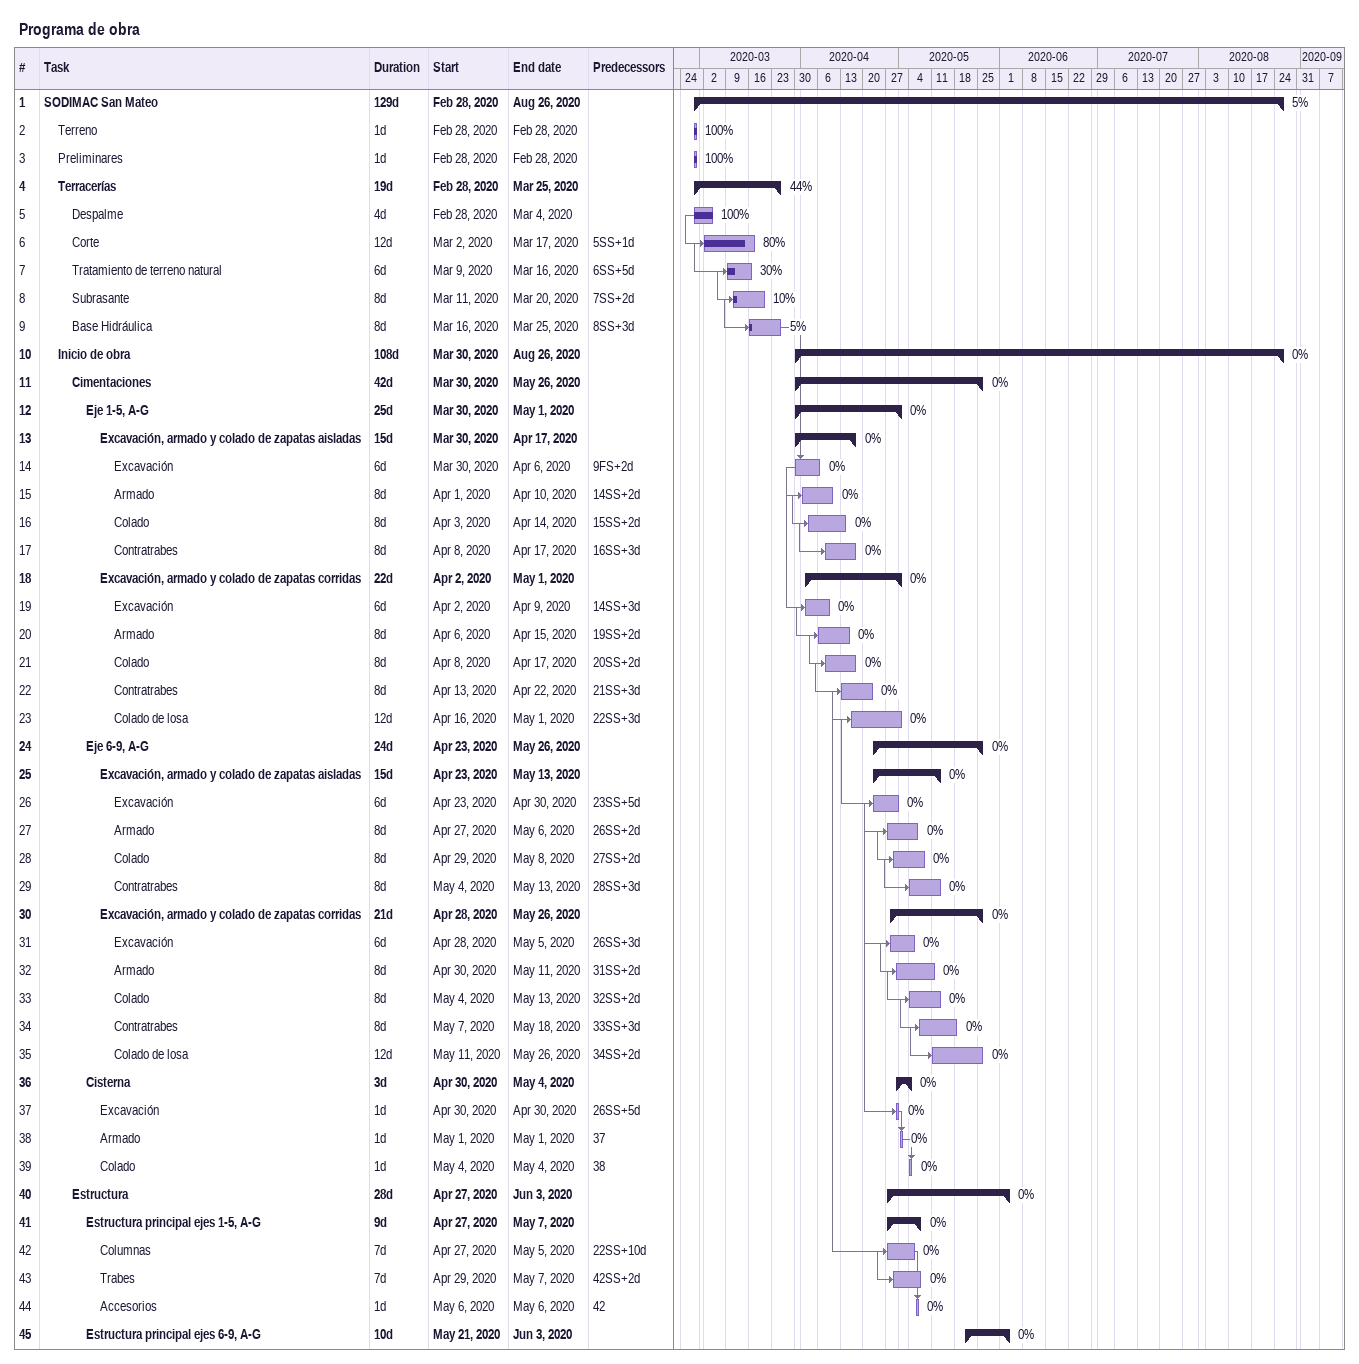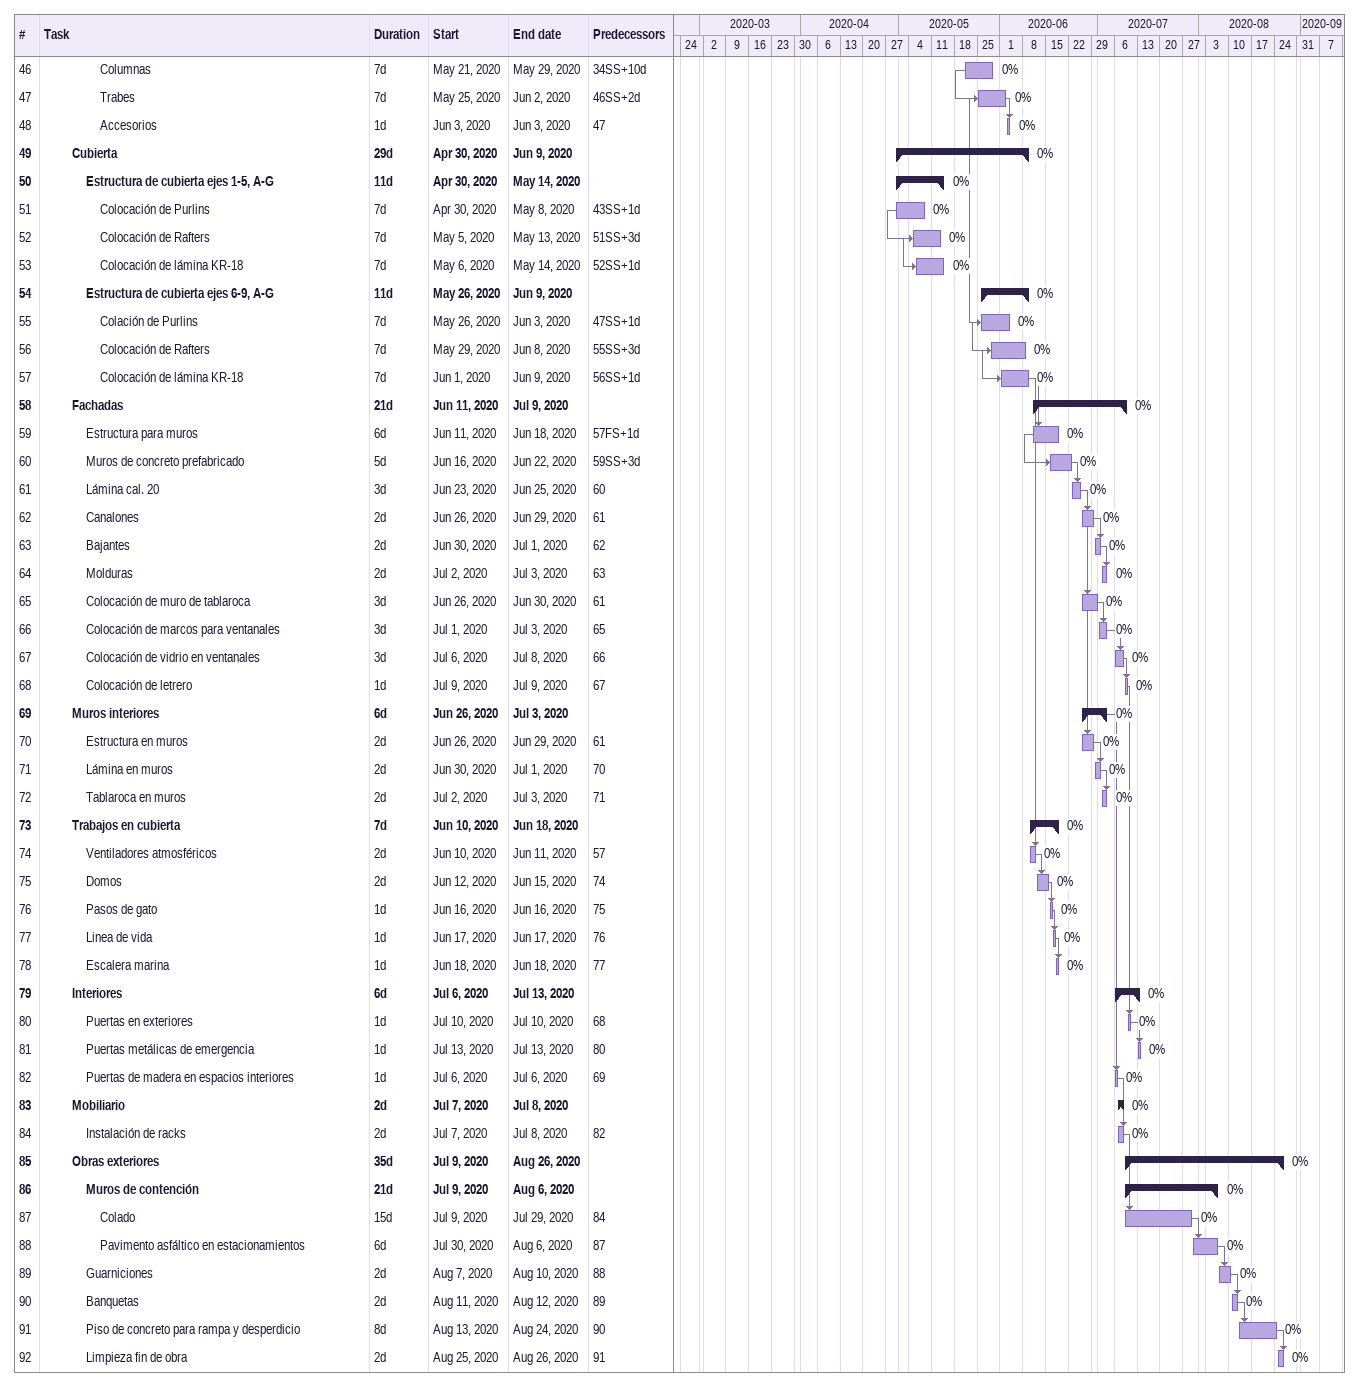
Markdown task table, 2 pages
Programa de obra

| ID | Level | Task | Duration | Start | Finish | Predecessors | % complete |
|---|---|---|---|---|---|---|---|
| 1 | 1 | **SODIMAC San Mateo** | 129d | 2020-02-28 | 2020-08-26 |  | 5 |
| 2 | 2 | Terreno | 1d | 2020-02-28 | 2020-02-28 |  | 100 |
| 3 | 2 | Preliminares | 1d | 2020-02-28 | 2020-02-28 |  | 100 |
| 4 | 2 | **Terracerías** | 19d | 2020-02-28 | 2020-03-25 |  | 44 |
| 5 | 3 | Despalme | 4d | 2020-02-28 | 2020-03-04 |  | 100 |
| 6 | 3 | Corte | 12d | 2020-03-02 | 2020-03-17 | 5SS+1d | 80 |
| 7 | 3 | Tratamiento de terreno natural | 6d | 2020-03-09 | 2020-03-16 | 6SS+5d | 30 |
| 8 | 3 | Subrasante | 8d | 2020-03-11 | 2020-03-20 | 7SS+2d | 10 |
| 9 | 3 | Base Hidráulica | 8d | 2020-03-16 | 2020-03-25 | 8SS+3d | 5 |
| 10 | 2 | **Inicio de obra** | 108d | 2020-03-30 | 2020-08-26 |  | 0 |
| 11 | 3 | **Cimentaciones** | 42d | 2020-03-30 | 2020-05-26 |  | 0 |
| 12 | 4 | **Eje 1-5, A-G** | 25d | 2020-03-30 | 2020-05-01 |  | 0 |
| 13 | 5 | **Excavación, armado y colado de zapatas aisladas** | 15d | 2020-03-30 | 2020-04-17 |  | 0 |
| 14 | 6 | Excavación | 6d | 2020-03-30 | 2020-04-06 | 9FS+2d | 0 |
| 15 | 6 | Armado | 8d | 2020-04-01 | 2020-04-10 | 14SS+2d | 0 |
| 16 | 6 | Colado | 8d | 2020-04-03 | 2020-04-14 | 15SS+2d | 0 |
| 17 | 6 | Contratrabes | 8d | 2020-04-08 | 2020-04-17 | 16SS+3d | 0 |
| 18 | 5 | **Excavación, armado y colado de zapatas corridas** | 22d | 2020-04-02 | 2020-05-01 |  | 0 |
| 19 | 6 | Excavación | 6d | 2020-04-02 | 2020-04-09 | 14SS+3d | 0 |
| 20 | 6 | Armado | 8d | 2020-04-06 | 2020-04-15 | 19SS+2d | 0 |
| 21 | 6 | Colado | 8d | 2020-04-08 | 2020-04-17 | 20SS+2d | 0 |
| 22 | 6 | Contratrabes | 8d | 2020-04-13 | 2020-04-22 | 21SS+3d | 0 |
| 23 | 6 | Colado de losa | 12d | 2020-04-16 | 2020-05-01 | 22SS+3d | 0 |
| 24 | 4 | **Eje 6-9, A-G** | 24d | 2020-04-23 | 2020-05-26 |  | 0 |
| 25 | 5 | **Excavación, armado y colado de zapatas aisladas** | 15d | 2020-04-23 | 2020-05-13 |  | 0 |
| 26 | 6 | Excavación | 6d | 2020-04-23 | 2020-04-30 | 23SS+5d | 0 |
| 27 | 6 | Armado | 8d | 2020-04-27 | 2020-05-06 | 26SS+2d | 0 |
| 28 | 6 | Colado | 8d | 2020-04-29 | 2020-05-08 | 27SS+2d | 0 |
| 29 | 6 | Contratrabes | 8d | 2020-05-04 | 2020-05-13 | 28SS+3d | 0 |
| 30 | 5 | **Excavación, armado y colado de zapatas corridas** | 21d | 2020-04-28 | 2020-05-26 |  | 0 |
| 31 | 6 | Excavación | 6d | 2020-04-28 | 2020-05-05 | 26SS+3d | 0 |
| 32 | 6 | Armado | 8d | 2020-04-30 | 2020-05-11 | 31SS+2d | 0 |
| 33 | 6 | Colado | 8d | 2020-05-04 | 2020-05-13 | 32SS+2d | 0 |
| 34 | 6 | Contratrabes | 8d | 2020-05-07 | 2020-05-18 | 33SS+3d | 0 |
| 35 | 6 | Colado de losa | 12d | 2020-05-11 | 2020-05-26 | 34SS+2d | 0 |
| 36 | 4 | **Cisterna** | 3d | 2020-04-30 | 2020-05-04 |  | 0 |
| 37 | 5 | Excavación | 1d | 2020-04-30 | 2020-04-30 | 26SS+5d | 0 |
| 38 | 5 | Armado | 1d | 2020-05-01 | 2020-05-01 | 37 | 0 |
| 39 | 5 | Colado | 1d | 2020-05-04 | 2020-05-04 | 38 | 0 |
| 40 | 3 | **Estructura** | 28d | 2020-04-27 | 2020-06-03 |  | 0 |
| 41 | 4 | **Estructura principal ejes 1-5, A-G** | 9d | 2020-04-27 | 2020-05-07 |  | 0 |
| 42 | 5 | Columnas | 7d | 2020-04-27 | 2020-05-05 | 22SS+10d | 0 |
| 43 | 5 | Trabes | 7d | 2020-04-29 | 2020-05-07 | 42SS+2d | 0 |
| 44 | 5 | Accesorios | 1d | 2020-05-06 | 2020-05-06 | 42 | 0 |
| 45 | 4 | **Estructura principal ejes 6-9, A-G** | 10d | 2020-05-21 | 2020-06-03 |  | 0 |
| 46 | 5 | Columnas | 7d | 2020-05-21 | 2020-05-29 | 34SS+10d | 0 |
| 47 | 5 | Trabes | 7d | 2020-05-25 | 2020-06-02 | 46SS+2d | 0 |
| 48 | 5 | Accesorios | 1d | 2020-06-03 | 2020-06-03 | 47 | 0 |
| 49 | 3 | **Cubierta** | 29d | 2020-04-30 | 2020-06-09 |  | 0 |
| 50 | 4 | **Estructura de cubierta ejes 1-5, A-G** | 11d | 2020-04-30 | 2020-05-14 |  | 0 |
| 51 | 5 | Colocación de Purlins | 7d | 2020-04-30 | 2020-05-08 | 43SS+1d | 0 |
| 52 | 5 | Colocación de Rafters | 7d | 2020-05-05 | 2020-05-13 | 51SS+3d | 0 |
| 53 | 5 | Colocación de lámina KR-18 | 7d | 2020-05-06 | 2020-05-14 | 52SS+1d | 0 |
| 54 | 4 | **Estructura de cubierta ejes 6-9, A-G** | 11d | 2020-05-26 | 2020-06-09 |  | 0 |
| 55 | 5 | Colación de Purlins | 7d | 2020-05-26 | 2020-06-03 | 47SS+1d | 0 |
| 56 | 5 | Colocación de Rafters | 7d | 2020-05-29 | 2020-06-08 | 55SS+3d | 0 |
| 57 | 5 | Colocación de lámina KR-18 | 7d | 2020-06-01 | 2020-06-09 | 56SS+1d | 0 |
| 58 | 3 | **Fachadas** | 21d | 2020-06-11 | 2020-07-09 |  | 0 |
| 59 | 4 | Estructura para muros | 6d | 2020-06-11 | 2020-06-18 | 57FS+1d | 0 |
| 60 | 4 | Muros de concreto prefabricado | 5d | 2020-06-16 | 2020-06-22 | 59SS+3d | 0 |
| 61 | 4 | Lámina cal. 20 | 3d | 2020-06-23 | 2020-06-25 | 60 | 0 |
| 62 | 4 | Canalones | 2d | 2020-06-26 | 2020-06-29 | 61 | 0 |
| 63 | 4 | Bajantes | 2d | 2020-06-30 | 2020-07-01 | 62 | 0 |
| 64 | 4 | Molduras | 2d | 2020-07-02 | 2020-07-03 | 63 | 0 |
| 65 | 4 | Colocación de muro de tablaroca | 3d | 2020-06-26 | 2020-06-30 | 61 | 0 |
| 66 | 4 | Colocación de marcos para ventanales | 3d | 2020-07-01 | 2020-07-03 | 65 | 0 |
| 67 | 4 | Colocación de vidrio en ventanales | 3d | 2020-07-06 | 2020-07-08 | 66 | 0 |
| 68 | 4 | Colocación de letrero | 1d | 2020-07-09 | 2020-07-09 | 67 | 0 |
| 69 | 3 | **Muros interiores** | 6d | 2020-06-26 | 2020-07-03 |  | 0 |
| 70 | 4 | Estructura en muros | 2d | 2020-06-26 | 2020-06-29 | 61 | 0 |
| 71 | 4 | Lámina en muros | 2d | 2020-06-30 | 2020-07-01 | 70 | 0 |
| 72 | 4 | Tablaroca en muros | 2d | 2020-07-02 | 2020-07-03 | 71 | 0 |
| 73 | 3 | **Trabajos en cubierta** | 7d | 2020-06-10 | 2020-06-18 |  | 0 |
| 74 | 4 | Ventiladores atmosféricos | 2d | 2020-06-10 | 2020-06-11 | 57 | 0 |
| 75 | 4 | Domos | 2d | 2020-06-12 | 2020-06-15 | 74 | 0 |
| 76 | 4 | Pasos de gato | 1d | 2020-06-16 | 2020-06-16 | 75 | 0 |
| 77 | 4 | Linea de vida | 1d | 2020-06-17 | 2020-06-17 | 76 | 0 |
| 78 | 4 | Escalera marina | 1d | 2020-06-18 | 2020-06-18 | 77 | 0 |
| 79 | 3 | **Interiores** | 6d | 2020-07-06 | 2020-07-13 |  | 0 |
| 80 | 4 | Puertas en exteriores | 1d | 2020-07-10 | 2020-07-10 | 68 | 0 |
| 81 | 4 | Puertas metálicas de emergencia | 1d | 2020-07-13 | 2020-07-13 | 80 | 0 |
| 82 | 4 | Puertas de madera en espacios interiores | 1d | 2020-07-06 | 2020-07-06 | 69 | 0 |
| 83 | 3 | **Mobiliario** | 2d | 2020-07-07 | 2020-07-08 |  | 0 |
| 84 | 4 | Instalación de racks | 2d | 2020-07-07 | 2020-07-08 | 82 | 0 |
| 85 | 3 | **Obras exteriores** | 35d | 2020-07-09 | 2020-08-26 |  | 0 |
| 86 | 4 | **Muros de contención** | 21d | 2020-07-09 | 2020-08-06 |  | 0 |
| 87 | 5 | Colado | 15d | 2020-07-09 | 2020-07-29 | 84 | 0 |
| 88 | 5 | Pavimento asfáltico en estacionamientos | 6d | 2020-07-30 | 2020-08-06 | 87 | 0 |
| 89 | 4 | Guarniciones | 2d | 2020-08-07 | 2020-08-10 | 88 | 0 |
| 90 | 4 | Banquetas | 2d | 2020-08-11 | 2020-08-12 | 89 | 0 |
| 91 | 4 | Piso de concreto para rampa y desperdicio | 8d | 2020-08-13 | 2020-08-24 | 90 | 0 |
| 92 | 4 | Limpieza fin de obra | 2d | 2020-08-25 | 2020-08-26 | 91 | 0 |
